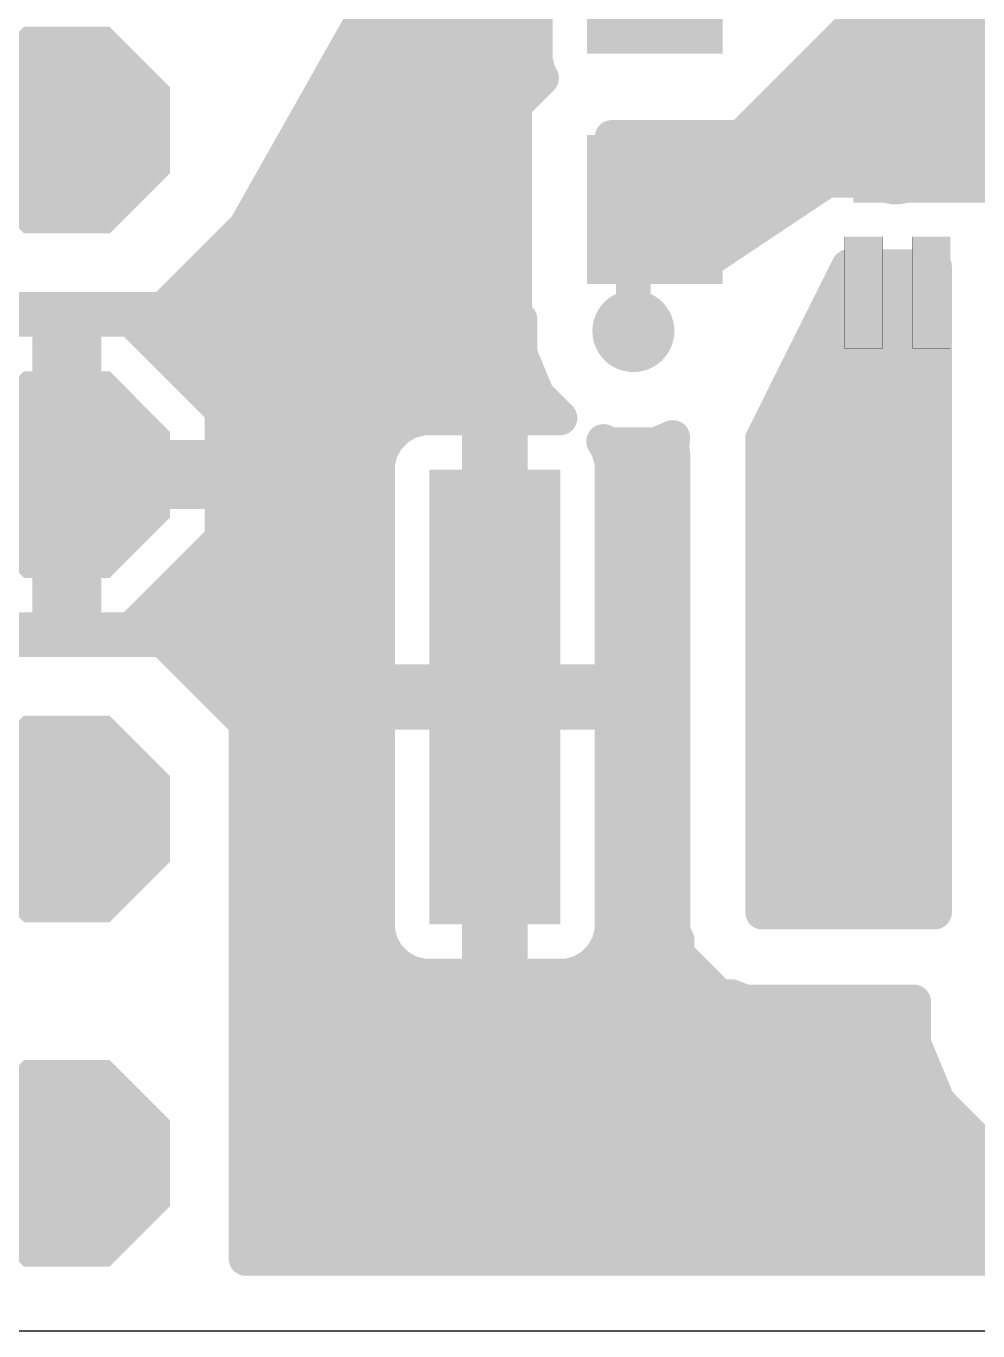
# Model space of a CAD drawing. Extents: x 0 to 81, y 1 to 51.
# Drawn here: x 6 to 13.02, y 1 to 10.62 of the extents above; entities that cross this region are included whole.
import ezdxf

# ---------------------------------------------------------------- set-up
doc = ezdxf.new("R2010")
doc.units = 0
for name, color, linetype in [('1', 22, 'CONTINUOUS'), ('17', 82, 'CONTINUOUS'), ('18', 82, 'CONTINUOUS'), ('20', 7, 'CONTINUOUS')]:
    doc.layers.add(name, color=color, linetype=linetype)

# ---------------------------------------------------------------- blocks, each defined once
blk = doc.blocks.new('RECT')
blk.add_solid([(-0.5, -0.5), (0.5, -0.5), (-0.5, 0.5), (0.5, 0.5)])
blk = doc.blocks.new('OCTAGONP')
at = {"const_width": 0.5}
blk.add_lwpolyline([(-0.25, -0.1036), (-0.25, 0.1036), (-0.1036, 0.25), (0.1036, 0.25), (0.25, 0.1036), (0.25, -0.1036), (0.1036, -0.25), (-0.1036, -0.25), (-0.25, -0.1036), (-0.25, 0.1036)], dxfattribs=at)
blk = doc.blocks.new('RECT132000X44800R1')
at = {"const_width": 0.0014}
blk.add_lwpolyline([(0.4118, -0.1386), (0.4118, 0.1386, 0.4142), (0.4111, 0.1393), (-0.4111, 0.1393, 0.4142), (-0.4118, 0.1386), (-0.4118, -0.1386, 0.4142), (-0.4111, -0.1393), (0.4111, -0.1393, 0.4142)], format="xyb", close=True, dxfattribs=at)
blk.add_solid([(-0.4115, -0.139), (0.4115, -0.139), (-0.4115, 0.139), (0.4115, 0.139)])
blk = doc.blocks.new('ROUNDP')
at = {"const_width": 0.5}
blk.add_lwpolyline([(0, -0.25, 1), (0, 0.25, 1), (0, -0.25)], format="xyb", dxfattribs=at)
blk = doc.blocks.new('ROUNDV')
at = {"const_width": 0.5}
blk.add_lwpolyline([(0, -0.25, 1), (0, 0.25, 1), (0, -0.25)], format="xyb", dxfattribs=at)

msp = doc.modelspace()

# ---------------------------------------------------------------- linework, layer by layer
at = {"layer": '1'}
for points, const_width in [([(7.62, 9.144), (9.8183, 13.0368)], 0.254), ([(9.7567, 10.8467), (9.7567, 10.3696)], 0.254), ([(11.2727, 9.8023), (12.2252, 10.7548)], 0.254), ([(8.4806, 10.668), (9.7567, 10.668)], 0.254), ([(12.1384, 10.668), (20.1626, 10.668)], 0.254), ([(8.3372, 10.414), (9.7567, 10.414)], 0.254), ([(9.7567, 10.3696), (9.7826, 10.2727)], 0.254), ([(11.8844, 10.414), (20.1626, 10.414)], 0.254), ([(9.7826, 10.2727), (9.8023, 10.2387)], 0.254), ([(9.8023, 10.2387), (9.6043, 10.0407)], 0.254), ([(8.1937, 10.16), (9.7236, 10.16)], 0.254), ([(11.6304, 10.16), (20.1626, 10.16)], 0.254), ([(9.6043, 10.0407), (9.6043, 8.4988)], 0.254), ([(8.0503, 9.906), (9.6043, 9.906)], 0.254), ([(11.3764, 9.906), (20.1626, 9.906)], 0.254), ([(10.3201, 8.8498), (10.3201, 9.8023)], 0.254), ([(10.3201, 9.8023), (11.2727, 9.8023)], 0.254), ([(7.9069, 9.652), (9.6043, 9.652)], 0.254), ([(10.3201, 9.652), (20.1626, 9.652)], 0.254), ([(11.9077, 9.4848), (10.9551, 8.8498)], 0.254), ([(14.1302, 9.4848), (11.9077, 9.4848)], 0.254), ([(7.7634, 9.398), (9.6043, 9.398)], 0.254), ([(10.3201, 9.398), (11.7775, 9.398)], 0.254), ([(10.4789, 8.3735), (10.4789, 9.326)], 0.254), ([(7.0104, 8.5344), (7.62, 9.144)], 0.254), ([(7.62, 9.144), (9.6043, 9.144)], 0.254), ([(10.3201, 9.144), (11.3965, 9.144)], 0.254), ([(7.366, 8.89), (9.6043, 8.89)], 0.254), ([(10.3201, 8.89), (11.0155, 8.89)], 0.254), ([(10.9551, 8.8498), (10.3201, 8.8498)], 0.254), ([(11.4314, 7.5798), (12.0664, 8.8498)], 0.254), ([(12.0664, 8.8498), (12.7014, 8.8498)], 0.254), ([(12.7014, 8.8498), (12.7014, 4.0873)], 0.254), ([(7.112, 8.636), (9.6043, 8.636)], 0.254), ([(11.9595, 8.636), (12.7014, 8.636)], 0.254), ([(3.048, 8.5344), (7.0104, 8.5344)], 0.254), ([(6.1722, 8.4582), (5.8258, 8.4582)], 0.254), ([(6.1722, 7.4422), (6.1722, 8.4582)], 0.254), ([(6.7726, 8.4582), (6.4262, 8.4582)], 0.254), ([(6.4262, 8.4582), (6.4262, 7.4422)], 0.254), ([(7.4422, 7.7886), (6.7726, 8.4582)], 0.254), ([(9.6043, 8.4988), (9.6431, 8.46)], 0.254), ([(9.6431, 8.46), (9.6431, 8.2072)], 0.254), ([(6.1722, 8.382), (6.4262, 8.382)], 0.254), ([(6.8488, 8.382), (9.6431, 8.382)], 0.254), ([(11.8325, 8.382), (12.7014, 8.382)], 0.254), ([(9.6431, 8.2072), (9.7703, 7.9001)], 0.254), ([(6.1722, 8.128), (6.4262, 8.128)], 0.254), ([(7.1028, 8.128), (9.6759, 8.128)], 0.254), ([(11.7055, 8.128), (12.7014, 8.128)], 0.254), ([(6.1722, 7.874), (6.4262, 7.874)], 0.254), ([(7.3568, 7.874), (9.7964, 7.874)], 0.254), ([(9.7703, 7.9001), (9.9383, 7.7321)], 0.254), ([(11.5785, 7.874), (12.7014, 7.874)], 0.254), ([(7.4422, 7.4422), (7.4422, 7.7886)], 0.254), ([(8.8269, 7.7062), (8.74, 7.656)], 0.254), ([(8.9238, 7.7321), (8.8269, 7.7062)], 0.254), ([(9.3422, 7.7321), (8.9238, 7.7321)], 0.254), ([(9.3422, 5.7891), (9.3422, 7.7321)], 0.254), ([(9.9383, 7.7321), (9.5709, 7.7321)], 0.254), ([(9.5709, 7.7321), (9.5709, 5.7891)], 0.254), ([(6.1722, 7.62), (6.4262, 7.62)], 0.254), ([(7.4422, 7.62), (8.704, 7.62)], 0.254), ([(8.6691, 7.5851), (8.6189, 7.4982)], 0.254), ([(8.74, 7.656), (8.6691, 7.5851)], 0.254), ([(9.3422, 7.62), (9.5709, 7.62)], 0.254), ([(10.6452, 7.5377), (10.77, 7.5894)], 0.254), ([(10.77, 7.5894), (10.7634, 7.4955)], 0.254), ([(11.4314, 4.0873), (11.4314, 7.5798)], 0.254), ([(11.4515, 7.62), (12.7014, 7.62)], 0.254), ([(8.6189, 7.4982), (8.593, 7.4013)], 0.254), ([(10.2942, 7.4982), (10.2584, 7.5602)], 0.254), ([(10.2584, 7.5602), (10.3126, 7.5377)], 0.254), ([(10.3201, 7.4013), (10.2942, 7.4982)], 0.254), ([(10.3126, 7.5377), (10.6452, 7.5377)], 0.254), ([(10.7634, 7.4955), (10.771, 7.4726)], 0.254), ([(5.1562, 7.4422), (6.1722, 7.4422)], 0.254), ([(6.4262, 7.4422), (6.1722, 7.4422)], 0.254), ([(6.1722, 7.4422), (6.1722, 7.1882)], 0.254), ([(6.4262, 7.1882), (6.4262, 7.4422)], 0.254), ([(6.4262, 7.4422), (7.4422, 7.4422)], 0.254), ([(8.593, 7.4013), (8.593, 5.7891)], 0.254), ([(10.3201, 5.7891), (10.3201, 7.4013)], 0.254), ([(10.771, 7.4726), (10.771, 3.9559)], 0.254), ([(3.8862, 7.366), (6.1722, 7.366)], 0.254), ([(6.4262, 7.366), (8.593, 7.366)], 0.254), ([(9.3422, 7.366), (9.5709, 7.366)], 0.254), ([(10.3201, 7.366), (10.771, 7.366)], 0.254), ([(11.4314, 7.366), (12.7014, 7.366)], 0.254), ([(6.1722, 7.1882), (5.1562, 7.1882)], 0.254), ([(6.1722, 6.1722), (6.1722, 7.1882)], 0.254), ([(6.1722, 7.1882), (6.4262, 7.1882)], 0.254), ([(6.4262, 7.1882), (6.4262, 6.1722)], 0.254), ([(7.4422, 7.1882), (6.4262, 7.1882)], 0.254), ([(7.4422, 6.8418), (7.4422, 7.1882)], 0.254), ([(6.1722, 7.112), (6.4262, 7.112)], 0.254), ([(7.4422, 7.112), (8.593, 7.112)], 0.254), ([(9.3422, 7.112), (9.5709, 7.112)], 0.254), ([(10.3201, 7.112), (10.771, 7.112)], 0.254), ([(11.4314, 7.112), (12.7014, 7.112)], 0.254), ([(6.1722, 6.858), (6.4262, 6.858)], 0.254), ([(6.7726, 6.1722), (7.4422, 6.8418)], 0.254), ([(7.4422, 6.858), (8.593, 6.858)], 0.254), ([(9.3422, 6.858), (9.5709, 6.858)], 0.254), ([(10.3201, 6.858), (10.771, 6.858)], 0.254), ([(11.4314, 6.858), (12.7014, 6.858)], 0.254), ([(6.1722, 6.604), (6.4262, 6.604)], 0.254), ([(7.2044, 6.604), (8.593, 6.604)], 0.254), ([(9.3422, 6.604), (9.5709, 6.604)], 0.254), ([(10.3201, 6.604), (10.771, 6.604)], 0.254), ([(11.4314, 6.604), (12.7014, 6.604)], 0.254), ([(6.1722, 6.35), (6.4262, 6.35)], 0.254), ([(6.9504, 6.35), (8.593, 6.35)], 0.254), ([(9.3422, 6.35), (9.5709, 6.35)], 0.254), ([(10.3201, 6.35), (10.771, 6.35)], 0.254), ([(11.4314, 6.35), (12.7014, 6.35)], 0.254), ([(5.8258, 6.1722), (6.1722, 6.1722)], 0.254), ([(6.4262, 6.1722), (6.7726, 6.1722)], 0.254), ([(7.0104, 6.096), (3.048, 6.096)], 0.254), ([(3.048, 6.096), (8.593, 6.096)], 0.254), ([(7.62, 5.4864), (7.0104, 6.096)], 0.254), ([(9.3422, 6.096), (9.5709, 6.096)], 0.254), ([(10.3201, 6.096), (10.771, 6.096)], 0.254), ([(11.4314, 6.096), (12.7014, 6.096)], 0.254), ([(7.2644, 5.842), (8.593, 5.842)], 0.254), ([(9.3422, 5.842), (9.5709, 5.842)], 0.254), ([(10.3201, 5.842), (10.771, 5.842)], 0.254), ([(11.4314, 5.842), (12.7014, 5.842)], 0.254), ([(8.593, 5.7891), (9.3422, 5.7891)], 0.254), ([(9.5709, 5.7891), (9.3422, 5.7891)], 0.254), ([(9.3422, 5.7891), (9.3422, 5.5604)], 0.254), ([(9.5709, 5.5604), (9.5709, 5.7891)], 0.254), ([(9.5709, 5.7891), (10.3201, 5.7891)], 0.254), ([(7.5184, 5.588), (9.3422, 5.588)], 0.254), ([(9.3422, 5.5604), (8.593, 5.5604)], 0.254), ([(8.593, 5.5604), (8.593, 3.9482)], 0.254), ([(9.3422, 3.6174), (9.3422, 5.5604)], 0.254), ([(9.3422, 5.5604), (9.5709, 5.5604)], 0.254), ([(9.5709, 5.588), (10.771, 5.588)], 0.254), ([(9.5709, 5.5604), (9.5709, 3.6174)], 0.254), ([(10.3201, 5.5604), (9.5709, 5.5604)], 0.254), ([(10.3201, 3.9482), (10.3201, 5.5604)], 0.254), ([(11.4314, 5.588), (12.7014, 5.588)], 0.254), ([(7.62, 1.5334), (7.62, 5.4864)], 0.254), ([(7.62, 5.334), (8.593, 5.334)], 0.254), ([(9.3422, 5.334), (9.5709, 5.334)], 0.254), ([(10.3201, 5.334), (10.771, 5.334)], 0.254), ([(11.4314, 5.334), (12.7014, 5.334)], 0.254), ([(7.62, 5.08), (8.593, 5.08)], 0.254), ([(9.3422, 5.08), (9.5709, 5.08)], 0.254), ([(10.3201, 5.08), (10.771, 5.08)], 0.254), ([(11.4314, 5.08), (12.7014, 5.08)], 0.254), ([(7.62, 4.826), (8.593, 4.826)], 0.254), ([(9.3422, 4.826), (9.5709, 4.826)], 0.254), ([(10.3201, 4.826), (10.771, 4.826)], 0.254), ([(11.4314, 4.826), (12.7014, 4.826)], 0.254), ([(7.62, 4.572), (8.593, 4.572)], 0.254), ([(9.3422, 4.572), (9.5709, 4.572)], 0.254), ([(10.3201, 4.572), (10.771, 4.572)], 0.254), ([(11.4314, 4.572), (12.7014, 4.572)], 0.254), ([(7.62, 4.318), (8.593, 4.318)], 0.254), ([(9.3422, 4.318), (9.5709, 4.318)], 0.254), ([(10.3201, 4.318), (10.771, 4.318)], 0.254), ([(11.4314, 4.318), (12.7014, 4.318)], 0.254), ([(7.62, 4.064), (8.593, 4.064)], 0.254), ([(9.3422, 4.064), (9.5709, 4.064)], 0.254), ([(10.3201, 4.064), (10.771, 4.064)], 0.254), ([(12.7014, 4.0873), (11.4314, 4.0873)], 0.254), ([(8.593, 3.9482), (8.6189, 3.8513)], 0.254), ([(10.2942, 3.8513), (10.3201, 3.9482)], 0.254), ([(10.771, 3.9559), (10.8027, 3.8792)], 0.254), ([(8.6189, 3.8513), (8.6691, 3.7644)], 0.254), ([(10.244, 3.7644), (10.2942, 3.8513)], 0.254), ([(10.8027, 3.8792), (10.8027, 3.7774)], 0.254), ([(7.62, 3.81), (8.6428, 3.81)], 0.254), ([(8.6691, 3.7644), (8.74, 3.6935)], 0.254), ([(9.3422, 3.81), (9.5709, 3.81)], 0.254), ([(10.1731, 3.6935), (10.244, 3.7644)], 0.254), ([(10.2703, 3.81), (10.8027, 3.81)], 0.254), ([(10.8027, 3.7774), (11.1152, 3.4649)], 0.254), ([(8.74, 3.6935), (8.8269, 3.6433)], 0.254), ([(8.8269, 3.6433), (8.9238, 3.6174)], 0.254), ([(9.9893, 3.6174), (10.0862, 3.6433)], 0.254), ([(10.0862, 3.6433), (10.1731, 3.6935)], 0.254), ([(7.62, 3.556), (11.0242, 3.556)], 0.254), ([(8.9238, 3.6174), (9.3422, 3.6174)], 0.254), ([(9.5709, 3.6174), (9.9893, 3.6174)], 0.254), ([(11.1152, 3.4649), (11.2081, 3.4649)], 0.254), ([(11.2081, 3.4649), (11.3, 3.4268)], 0.254), ([(11.3, 3.4268), (12.5476, 3.4268)], 0.254), ([(12.5476, 3.4268), (12.5476, 3.1204)], 0.254), ([(7.62, 3.302), (12.5476, 3.302)], 0.254), ([(12.5476, 3.1204), (12.7255, 2.691)], 0.254), ([(7.62, 3.048), (12.5776, 3.048)], 0.254), ([(7.62, 2.794), (12.6828, 2.794)], 0.254), ([(12.7255, 2.691), (13.0542, 2.3623)], 0.254), ([(3.7592, 2.2352), (6.2992, 2.2352)], 0.8128), ([(7.62, 2.54), (12.8764, 2.54)], 0.254), ([(7.62, 2.286), (13.2383, 2.286)], 0.254), ([(13.0542, 2.3623), (13.4836, 2.1844)], 0.254), ([(7.62, 2.032), (20.8729, 2.032)], 0.254), ([(7.62, 1.778), (20.8742, 1.778)], 0.254), ([(20.8754, 1.5334), (7.62, 1.5334)], 0.254)]:
    msp.add_lwpolyline(points, dxfattribs=dict(at, const_width=const_width))
for points, const_width in [([(8.4806, 10.7315, 1), (8.4806, 10.6045)], 0.127), ([(9.7567, 10.6045, 1), (9.7567, 10.7315)], 0.127), ([(12.1384, 10.7315, 1), (12.1384, 10.6045)], 0.127), ([(8.3372, 10.4775, 1), (8.3372, 10.3505)], 0.127), ([(9.818, 10.386, 1), (9.6953, 10.3532)], 0.127), ([(9.7567, 10.3505, 1), (9.7567, 10.4775)], 0.127), ([(11.8844, 10.4775, 1), (11.8844, 10.3505)], 0.127), ([(9.6932, 10.3696, 1), (9.8201, 10.3696)], 0.127), ([(9.8376, 10.3044, 1), (9.7276, 10.2409)], 0.127), ([(9.7213, 10.2563, 1), (9.844, 10.2891)], 0.127), ([(9.7473, 10.2069, 1), (9.8572, 10.2704)], 0.127), ([(9.8472, 10.1938, 1), (9.7573, 10.2836)], 0.127), ([(8.1937, 10.2235, 1), (8.1937, 10.0965)], 0.127), ([(9.7236, 10.0965, 1), (9.7236, 10.2235)], 0.127), ([(11.6304, 10.2235, 1), (11.6304, 10.0965)], 0.127), ([(9.5593, 10.0856, 1), (9.6492, 9.9958)], 0.127), ([(9.6677, 10.0407, 1), (9.5408, 10.0407)], 0.127), ([(8.0503, 9.9695, 1), (8.0503, 9.8425)], 0.127), ([(9.6043, 9.8425, 1), (9.6043, 9.9695)], 0.127), ([(11.3764, 9.9695, 1), (11.3764, 9.8425)], 0.127), ([(10.3201, 9.8658, 1), (10.3201, 9.7388)], 0.127), ([(10.3836, 9.8023, 1), (10.2567, 9.8023)], 0.127), ([(11.2727, 9.7388, 1), (11.2727, 9.8658)], 0.127), ([(11.2277, 9.8472, 1), (11.3176, 9.7573)], 0.127), ([(7.9069, 9.7155, 1), (7.9069, 9.5885)], 0.127), ([(9.6043, 9.5885, 1), (9.6043, 9.7155)], 0.127), ([(10.3201, 9.7155, 1), (10.3201, 9.5885)], 0.127), ([(11.9077, 9.5482, 1), (11.9077, 9.4213)], 0.127), ([(11.9429, 9.4319, 1), (11.8724, 9.5376)], 0.127), ([(7.7634, 9.4615, 1), (7.7634, 9.3345)], 0.127), ([(9.6043, 9.3345, 1), (9.6043, 9.4615)], 0.127), ([(10.3201, 9.4615, 1), (10.3201, 9.3345)], 0.127), ([(10.5424, 9.326, 1), (10.4154, 9.326)], 0.127), ([(11.7775, 9.3345, 1), (11.7775, 9.4615)], 0.127), ([(7.62, 9.2075, 1), (7.62, 9.0805)], 0.127), ([(7.5647, 9.1752, 1), (7.6753, 9.1128)], 0.127), ([(7.6649, 9.0991, 1), (7.5751, 9.1889)], 0.127), ([(9.6043, 9.0805, 1), (9.6043, 9.2075)], 0.127), ([(10.3201, 9.2075, 1), (10.3201, 9.0805)], 0.127), ([(11.3965, 9.0805, 1), (11.3965, 9.2075)], 0.127), ([(7.366, 8.9535, 1), (7.366, 8.8265)], 0.127), ([(9.6043, 8.8265, 1), (9.6043, 8.9535)], 0.127), ([(10.3201, 8.9535, 1), (10.3201, 8.8265)], 0.127), ([(10.3201, 8.9132, 1), (10.3201, 8.7863)], 0.127), ([(10.9199, 8.9026, 1), (10.9904, 8.7969)], 0.127), ([(10.9551, 8.7863, 1), (10.9551, 8.9132)], 0.127), ([(11.0155, 8.8265, 1), (11.0155, 8.9535)], 0.127), ([(12.0664, 8.9132, 1), (12.0664, 8.7863)], 0.127), ([(12.1232, 8.8214, 1), (12.0096, 8.8781)], 0.127), ([(12.7649, 8.8498, 1), (12.6379, 8.8498)], 0.127), ([(12.7014, 8.7863, 1), (12.7014, 8.9132)], 0.127), ([(10.2567, 8.8498, 1), (10.3836, 8.8498)], 0.127), ([(7.112, 8.6995, 1), (7.112, 8.5725)], 0.127), ([(9.6043, 8.5725, 1), (9.6043, 8.6995)], 0.127), ([(11.9595, 8.6995, 1), (11.9595, 8.5725)], 0.127), ([(12.7014, 8.5725, 1), (12.7014, 8.6995)], 0.127), ([(7.0104, 8.4709, 1), (7.0104, 8.5979)], 0.127), ([(6.2357, 8.4582, 1), (6.1087, 8.4582)], 0.127), ([(6.1722, 8.3947, 1), (6.1722, 8.5217)], 0.127), ([(6.4262, 8.5217, 1), (6.4262, 8.3947)], 0.127), ([(6.4897, 8.4582, 1), (6.3627, 8.4582)], 0.127), ([(6.8175, 8.5031, 1), (6.7277, 8.4133)], 0.127), ([(6.7726, 8.3947, 1), (6.7726, 8.5217)], 0.127), ([(6.9655, 8.5793, 1), (7.0553, 8.4895)], 0.127), ([(9.6491, 8.5437, 1), (9.5594, 8.4539)], 0.127), ([(9.7066, 8.46, 1), (9.5796, 8.46)], 0.127), ([(9.5982, 8.4151, 1), (9.688, 8.5049)], 0.127), ([(6.1722, 8.4455, 1), (6.1722, 8.3185)], 0.127), ([(6.4262, 8.3185, 1), (6.4262, 8.4455)], 0.127), ([(6.8488, 8.4455, 1), (6.8488, 8.3185)], 0.127), ([(9.5408, 8.4988, 1), (9.6677, 8.4988)], 0.127), ([(9.6431, 8.3185, 1), (9.6431, 8.4455)], 0.127), ([(11.8325, 8.4455, 1), (11.8325, 8.3185)], 0.127), ([(12.7014, 8.3185, 1), (12.7014, 8.4455)], 0.127), ([(10.4154, 8.3735, 1), (10.5424, 8.3735)], 0.127), ([(9.7018, 8.2315, 1), (9.5844, 8.1829)], 0.127), ([(6.1722, 8.1915, 1), (6.1722, 8.0645)], 0.127), ([(6.4262, 8.0645, 1), (6.4262, 8.1915)], 0.127), ([(7.1028, 8.1915, 1), (7.1028, 8.0645)], 0.127), ([(9.5796, 8.2072, 1), (9.7066, 8.2072)], 0.127), ([(9.6759, 8.0645, 1), (9.6759, 8.1915)], 0.127), ([(11.7055, 8.1915, 1), (11.7055, 8.0645)], 0.127), ([(12.7014, 8.0645, 1), (12.7014, 8.1915)], 0.127), ([(6.1722, 7.9375, 1), (6.1722, 7.8105)], 0.127), ([(6.4262, 7.8105, 1), (6.4262, 7.9375)], 0.127), ([(7.3568, 7.9375, 1), (7.3568, 7.8105)], 0.127), ([(9.8152, 7.945, 1), (9.7254, 7.8552)], 0.127), ([(9.7117, 7.8758, 1), (9.829, 7.9244)], 0.127), ([(9.7964, 7.8105, 1), (9.7964, 7.9375)], 0.127), ([(11.5785, 7.9375, 1), (11.5785, 7.8105)], 0.127), ([(12.7014, 7.8105, 1), (12.7014, 7.9375)], 0.127), ([(7.5057, 7.7886, 1), (7.3787, 7.7886)], 0.127), ([(7.3973, 7.7437, 1), (7.4871, 7.8335)], 0.127), ([(8.8105, 7.7675, 1), (8.8433, 7.6448)], 0.127), ([(8.8586, 7.6512, 1), (8.7951, 7.7612)], 0.127), ([(8.9238, 7.7956, 1), (8.9238, 7.6686)], 0.127), ([(8.9402, 7.6708, 1), (8.9074, 7.7935)], 0.127), ([(9.4057, 7.7321, 1), (9.2787, 7.7321)], 0.127), ([(9.3422, 7.6686, 1), (9.3422, 7.7956)], 0.127), ([(9.5709, 7.7956, 1), (9.5709, 7.6686)], 0.127), ([(9.6343, 7.7321, 1), (9.5074, 7.7321)], 0.127), ([(9.8934, 7.6872, 1), (9.9832, 7.777)], 0.127), ([(9.9383, 7.6686, 1), (9.9383, 7.7956)], 0.127), ([(6.1722, 7.6835, 1), (6.1722, 7.5565)], 0.127), ([(6.4262, 7.5565, 1), (6.4262, 7.6835)], 0.127), ([(7.4422, 7.6835, 1), (7.4422, 7.5565)], 0.127), ([(8.7241, 7.5533, 1), (8.6141, 7.6168)], 0.127), ([(8.7083, 7.711, 1), (8.7718, 7.601)], 0.127), ([(8.7849, 7.6111, 1), (8.6951, 7.7009)], 0.127), ([(8.704, 7.5565, 1), (8.704, 7.6835)], 0.127), ([(9.3422, 7.6835, 1), (9.3422, 7.5565)], 0.127), ([(9.5709, 7.5565, 1), (9.5709, 7.6835)], 0.127), ([(10.8334, 7.5849, 1), (10.7067, 7.5939)], 0.127), ([(10.7943, 7.5308, 1), (10.7457, 7.6481)], 0.127), ([(11.4949, 7.5798, 1), (11.3679, 7.5798)], 0.127), ([(11.4515, 7.6835, 1), (11.4515, 7.5565)], 0.127), ([(12.7014, 7.5565, 1), (12.7014, 7.6835)], 0.127), ([(8.6803, 7.4818, 1), (8.5576, 7.5146)], 0.127), ([(8.6242, 7.63, 1), (8.714, 7.5402)], 0.127), ([(10.3134, 7.5919, 1), (10.2034, 7.5284)], 0.127), ([(10.2827, 7.6188, 1), (10.2341, 7.5015)], 0.127), ([(10.3555, 7.5146, 1), (10.2328, 7.4818)], 0.127), ([(10.3126, 7.6012, 1), (10.3126, 7.4742)], 0.127), ([(10.2883, 7.479, 1), (10.3369, 7.5964)], 0.127), ([(10.6208, 7.5964, 1), (10.6695, 7.479)], 0.127), ([(10.6452, 7.4742, 1), (10.6452, 7.6012)], 0.127), ([(10.8236, 7.5156, 1), (10.7031, 7.4755)], 0.127), ([(11.3746, 7.6081, 1), (11.4882, 7.5514)], 0.127), ([(6.1722, 7.5057, 1), (6.1722, 7.3787)], 0.127), ([(6.2357, 7.4422, 1), (6.1087, 7.4422)], 0.127), ([(6.1087, 7.4422, 1), (6.2357, 7.4422)], 0.127), ([(6.1722, 7.3787, 1), (6.1722, 7.5057)], 0.127), ([(6.4897, 7.4422, 1), (6.3627, 7.4422)], 0.127), ([(6.4262, 7.5057, 1), (6.4262, 7.3787)], 0.127), ([(6.3627, 7.4422, 1), (6.4897, 7.4422)], 0.127), ([(6.4262, 7.3787, 1), (6.4262, 7.5057)], 0.127), ([(7.3787, 7.4422, 1), (7.5057, 7.4422)], 0.127), ([(7.4422, 7.3787, 1), (7.4422, 7.5057)], 0.127), ([(8.6564, 7.4013, 1), (8.5295, 7.4013)], 0.127), ([(8.5639, 7.53, 1), (8.6739, 7.4665)], 0.127), ([(10.2392, 7.4665, 1), (10.3492, 7.53)], 0.127), ([(10.3836, 7.4013, 1), (10.2566, 7.4013)], 0.127), ([(10.7, 7.5, 1), (10.8267, 7.491)], 0.127), ([(10.8345, 7.4726, 1), (10.7075, 7.4726)], 0.127), ([(10.7108, 7.4525, 1), (10.8312, 7.4927)], 0.127), ([(6.1722, 7.3025, 1), (6.1722, 7.4295)], 0.127), ([(6.4262, 7.4295, 1), (6.4262, 7.3025)], 0.127), ([(8.5316, 7.4177, 1), (8.6543, 7.3849)], 0.127), ([(8.593, 7.3025, 1), (8.593, 7.4295)], 0.127), ([(9.3422, 7.4295, 1), (9.3422, 7.3025)], 0.127), ([(9.5709, 7.3025, 1), (9.5709, 7.4295)], 0.127), ([(10.3201, 7.4295, 1), (10.3201, 7.3025)], 0.127), ([(10.2588, 7.3849, 1), (10.3815, 7.4177)], 0.127), ([(10.771, 7.3025, 1), (10.771, 7.4295)], 0.127), ([(11.4314, 7.4295, 1), (11.4314, 7.3025)], 0.127), ([(12.7014, 7.3025, 1), (12.7014, 7.4295)], 0.127), ([(6.2357, 7.1882, 1), (6.1087, 7.1882)], 0.127), ([(6.1722, 7.2517, 1), (6.1722, 7.1247)], 0.127), ([(6.1722, 7.1247, 1), (6.1722, 7.2517)], 0.127), ([(6.4897, 7.1882, 1), (6.3627, 7.1882)], 0.127), ([(6.4262, 7.2517, 1), (6.4262, 7.1247)], 0.127), ([(6.4262, 7.1247, 1), (6.4262, 7.2517)], 0.127), ([(7.5057, 7.1882, 1), (7.3787, 7.1882)], 0.127), ([(7.4422, 7.1247, 1), (7.4422, 7.2517)], 0.127), ([(6.1087, 7.1882, 1), (6.2357, 7.1882)], 0.127), ([(6.1722, 7.1755, 1), (6.1722, 7.0485)], 0.127), ([(6.3627, 7.1882, 1), (6.4897, 7.1882)], 0.127), ([(6.4262, 7.0485, 1), (6.4262, 7.1755)], 0.127), ([(7.4422, 7.1755, 1), (7.4422, 7.0485)], 0.127), ([(8.593, 7.0485, 1), (8.593, 7.1755)], 0.127), ([(9.3422, 7.1755, 1), (9.3422, 7.0485)], 0.127), ([(9.5709, 7.0485, 1), (9.5709, 7.1755)], 0.127), ([(10.3201, 7.1755, 1), (10.3201, 7.0485)], 0.127), ([(10.771, 7.0485, 1), (10.771, 7.1755)], 0.127), ([(11.4314, 7.1755, 1), (11.4314, 7.0485)], 0.127), ([(12.7014, 7.0485, 1), (12.7014, 7.1755)], 0.127), ([(6.1722, 6.9215, 1), (6.1722, 6.7945)], 0.127), ([(6.4262, 6.7945, 1), (6.4262, 6.9215)], 0.127), ([(7.4422, 6.9215, 1), (7.4422, 6.7945)], 0.127), ([(7.4871, 6.7969, 1), (7.3973, 6.8867)], 0.127), ([(8.593, 6.7945, 1), (8.593, 6.9215)], 0.127), ([(9.3422, 6.9215, 1), (9.3422, 6.7945)], 0.127), ([(9.5709, 6.7945, 1), (9.5709, 6.9215)], 0.127), ([(10.3201, 6.9215, 1), (10.3201, 6.7945)], 0.127), ([(10.771, 6.7945, 1), (10.771, 6.9215)], 0.127), ([(11.4314, 6.9215, 1), (11.4314, 6.7945)], 0.127), ([(12.7014, 6.7945, 1), (12.7014, 6.9215)], 0.127), ([(7.3787, 6.8418, 1), (7.5057, 6.8418)], 0.127), ([(6.1722, 6.6675, 1), (6.1722, 6.5405)], 0.127), ([(6.4262, 6.5405, 1), (6.4262, 6.6675)], 0.127), ([(7.2044, 6.6675, 1), (7.2044, 6.5405)], 0.127), ([(8.593, 6.5405, 1), (8.593, 6.6675)], 0.127), ([(9.3422, 6.6675, 1), (9.3422, 6.5405)], 0.127), ([(9.5709, 6.5405, 1), (9.5709, 6.6675)], 0.127), ([(10.3201, 6.6675, 1), (10.3201, 6.5405)], 0.127), ([(10.771, 6.5405, 1), (10.771, 6.6675)], 0.127), ([(11.4314, 6.6675, 1), (11.4314, 6.5405)], 0.127), ([(12.7014, 6.5405, 1), (12.7014, 6.6675)], 0.127), ([(6.1722, 6.4135, 1), (6.1722, 6.2865)], 0.127), ([(6.4262, 6.2865, 1), (6.4262, 6.4135)], 0.127), ([(6.9504, 6.4135, 1), (6.9504, 6.2865)], 0.127), ([(8.593, 6.2865, 1), (8.593, 6.4135)], 0.127), ([(9.3422, 6.4135, 1), (9.3422, 6.2865)], 0.127), ([(9.5709, 6.2865, 1), (9.5709, 6.4135)], 0.127), ([(10.3201, 6.4135, 1), (10.3201, 6.2865)], 0.127), ([(10.771, 6.2865, 1), (10.771, 6.4135)], 0.127), ([(11.4314, 6.4135, 1), (11.4314, 6.2865)], 0.127), ([(12.7014, 6.2865, 1), (12.7014, 6.4135)], 0.127), ([(6.1722, 6.1087, 1), (6.1722, 6.2357)], 0.127), ([(6.4262, 6.2357, 1), (6.4262, 6.1087)], 0.127), ([(6.7277, 6.2171, 1), (6.8175, 6.1273)], 0.127), ([(6.7726, 6.1087, 1), (6.7726, 6.2357)], 0.127), ([(6.1087, 6.1722, 1), (6.2357, 6.1722)], 0.127), ([(6.3627, 6.1722, 1), (6.4897, 6.1722)], 0.127), ([(7.0553, 6.1409, 1), (6.9655, 6.0511)], 0.127), ([(7.0104, 6.0325, 1), (7.0104, 6.1595)], 0.127), ([(8.593, 6.0325, 1), (8.593, 6.1595)], 0.127), ([(9.3422, 6.1595, 1), (9.3422, 6.0325)], 0.127), ([(9.5709, 6.0325, 1), (9.5709, 6.1595)], 0.127), ([(10.3201, 6.1595, 1), (10.3201, 6.0325)], 0.127), ([(10.771, 6.0325, 1), (10.771, 6.1595)], 0.127), ([(11.4314, 6.1595, 1), (11.4314, 6.0325)], 0.127), ([(12.7014, 6.0325, 1), (12.7014, 6.1595)], 0.127), ([(7.2644, 5.9055, 1), (7.2644, 5.7785)], 0.127), ([(8.593, 5.7785, 1), (8.593, 5.9055)], 0.127), ([(9.3422, 5.9055, 1), (9.3422, 5.7785)], 0.127), ([(9.5709, 5.7785, 1), (9.5709, 5.9055)], 0.127), ([(10.3201, 5.9055, 1), (10.3201, 5.7785)], 0.127), ([(10.771, 5.7785, 1), (10.771, 5.9055)], 0.127), ([(11.4314, 5.9055, 1), (11.4314, 5.7785)], 0.127), ([(12.7014, 5.7785, 1), (12.7014, 5.9055)], 0.127), ([(8.593, 5.8526, 1), (8.593, 5.7256)], 0.127), ([(9.3422, 5.8526, 1), (9.3422, 5.7256)], 0.127), ([(9.4057, 5.7891, 1), (9.2787, 5.7891)], 0.127), ([(9.3422, 5.7256, 1), (9.3422, 5.8526)], 0.127), ([(9.6344, 5.7891, 1), (9.5074, 5.7891)], 0.127), ([(9.5709, 5.8526, 1), (9.5709, 5.7256)], 0.127), ([(9.5709, 5.7256, 1), (9.5709, 5.8526)], 0.127), ([(10.3201, 5.7256, 1), (10.3201, 5.8526)], 0.127), ([(8.5295, 5.7891, 1), (8.6564, 5.7891)], 0.127), ([(9.2787, 5.7891, 1), (9.4057, 5.7891)], 0.127), ([(9.5074, 5.7891, 1), (9.6343, 5.7891)], 0.127), ([(10.2566, 5.7891, 1), (10.3836, 5.7891)], 0.127), ([(7.5184, 5.6515, 1), (7.5184, 5.5245)], 0.127), ([(8.593, 5.6239, 1), (8.593, 5.4969)], 0.127), ([(8.6564, 5.5604, 1), (8.5295, 5.5604)], 0.127), ([(9.4057, 5.5604, 1), (9.2787, 5.5604)], 0.127), ([(9.3422, 5.6239, 1), (9.3422, 5.4969)], 0.127), ([(9.3422, 5.5245, 1), (9.3422, 5.6515)], 0.127), ([(9.3422, 5.4969, 1), (9.3422, 5.6239)], 0.127), ([(9.5709, 5.6515, 1), (9.5709, 5.5245)], 0.127), ([(9.5709, 5.6239, 1), (9.5709, 5.4969)], 0.127), ([(9.6343, 5.5604, 1), (9.5074, 5.5604)], 0.127), ([(9.5709, 5.4969, 1), (9.5709, 5.6239)], 0.127), ([(10.3836, 5.5604, 1), (10.2566, 5.5604)], 0.127), ([(10.3201, 5.4969, 1), (10.3201, 5.6239)], 0.127), ([(10.771, 5.5245, 1), (10.771, 5.6515)], 0.127), ([(11.4314, 5.6515, 1), (11.4314, 5.5245)], 0.127), ([(12.7014, 5.5245, 1), (12.7014, 5.6515)], 0.127), ([(7.6835, 5.4864, 1), (7.5565, 5.4864)], 0.127), ([(7.5751, 5.4415, 1), (7.6649, 5.5313)], 0.127), ([(9.2787, 5.5604, 1), (9.4057, 5.5604)], 0.127), ([(9.5074, 5.5604, 1), (9.6344, 5.5604)], 0.127), ([(7.62, 5.3975, 1), (7.62, 5.2705)], 0.127), ([(8.593, 5.2705, 1), (8.593, 5.3975)], 0.127), ([(9.3422, 5.3975, 1), (9.3422, 5.2705)], 0.127), ([(9.5709, 5.2705, 1), (9.5709, 5.3975)], 0.127), ([(10.3201, 5.3975, 1), (10.3201, 5.2705)], 0.127), ([(10.771, 5.2705, 1), (10.771, 5.3975)], 0.127), ([(11.4314, 5.3975, 1), (11.4314, 5.2705)], 0.127), ([(12.7014, 5.2705, 1), (12.7014, 5.3975)], 0.127), ([(7.62, 5.1435, 1), (7.62, 5.0165)], 0.127), ([(8.593, 5.0165, 1), (8.593, 5.1435)], 0.127), ([(9.3422, 5.1435, 1), (9.3422, 5.0165)], 0.127), ([(9.5709, 5.0165, 1), (9.5709, 5.1435)], 0.127), ([(10.3201, 5.1435, 1), (10.3201, 5.0165)], 0.127), ([(10.771, 5.0165, 1), (10.771, 5.1435)], 0.127), ([(11.4314, 5.1435, 1), (11.4314, 5.0165)], 0.127), ([(12.7014, 5.0165, 1), (12.7014, 5.1435)], 0.127), ([(7.62, 4.8895, 1), (7.62, 4.7625)], 0.127), ([(8.593, 4.7625, 1), (8.593, 4.8895)], 0.127), ([(9.3422, 4.8895, 1), (9.3422, 4.7625)], 0.127), ([(9.5709, 4.7625, 1), (9.5709, 4.8895)], 0.127), ([(10.3201, 4.8895, 1), (10.3201, 4.7625)], 0.127), ([(10.771, 4.7625, 1), (10.771, 4.8895)], 0.127), ([(11.4314, 4.8895, 1), (11.4314, 4.7625)], 0.127), ([(12.7014, 4.7625, 1), (12.7014, 4.8895)], 0.127), ([(7.62, 4.6355, 1), (7.62, 4.5085)], 0.127), ([(8.593, 4.5085, 1), (8.593, 4.6355)], 0.127), ([(9.3422, 4.6355, 1), (9.3422, 4.5085)], 0.127), ([(9.5709, 4.5085, 1), (9.5709, 4.6355)], 0.127), ([(10.3201, 4.6355, 1), (10.3201, 4.5085)], 0.127), ([(10.771, 4.5085, 1), (10.771, 4.6355)], 0.127), ([(11.4314, 4.6355, 1), (11.4314, 4.5085)], 0.127), ([(12.7014, 4.5085, 1), (12.7014, 4.6355)], 0.127), ([(7.62, 4.3815, 1), (7.62, 4.2545)], 0.127), ([(8.593, 4.2545, 1), (8.593, 4.3815)], 0.127), ([(9.3422, 4.3815, 1), (9.3422, 4.2545)], 0.127), ([(9.5709, 4.2545, 1), (9.5709, 4.3815)], 0.127), ([(10.3201, 4.3815, 1), (10.3201, 4.2545)], 0.127), ([(10.771, 4.2545, 1), (10.771, 4.3815)], 0.127), ([(11.4314, 4.3815, 1), (11.4314, 4.2545)], 0.127), ([(12.7014, 4.2545, 1), (12.7014, 4.3815)], 0.127), ([(7.62, 4.1275, 1), (7.62, 4.0005)], 0.127), ([(8.593, 4.0005, 1), (8.593, 4.1275)], 0.127), ([(9.3422, 4.1275, 1), (9.3422, 4.0005)], 0.127), ([(9.5709, 4.0005, 1), (9.5709, 4.1275)], 0.127), ([(10.3201, 4.1275, 1), (10.3201, 4.0005)], 0.127), ([(10.771, 4.0005, 1), (10.771, 4.1275)], 0.127), ([(11.4314, 4.1508, 1), (11.4314, 4.0237)], 0.127), ([(11.3679, 4.0873, 1), (11.4949, 4.0873)], 0.127), ([(12.6379, 4.0873, 1), (12.7649, 4.0873)], 0.127), ([(12.7014, 4.0237, 1), (12.7014, 4.1508)], 0.127), ([(8.6543, 3.9646, 1), (8.5316, 3.9318)], 0.127), ([(10.3815, 3.9318, 1), (10.2588, 3.9646)], 0.127), ([(10.8297, 3.9802, 1), (10.7123, 3.9316)], 0.127), ([(8.5295, 3.9482, 1), (8.6564, 3.9482)], 0.127), ([(8.6739, 3.883, 1), (8.5639, 3.8195)], 0.127), ([(10.3492, 3.8195, 1), (10.2392, 3.883)], 0.127), ([(10.2566, 3.9482, 1), (10.3836, 3.9482)], 0.127), ([(10.7075, 3.9559, 1), (10.8345, 3.9559)], 0.127), ([(10.8662, 3.8792, 1), (10.7393, 3.8792)], 0.127), ([(10.7441, 3.8549, 1), (10.8614, 3.9035)], 0.127), ([(7.62, 3.8735, 1), (7.62, 3.7465)], 0.127), ([(8.5576, 3.8349, 1), (8.6803, 3.8677)], 0.127), ([(8.714, 3.8093, 1), (8.6242, 3.7195)], 0.127), ([(8.6141, 3.7327, 1), (8.7241, 3.7962)], 0.127), ([(8.6428, 3.7465, 1), (8.6428, 3.8735)], 0.127), ([(9.3422, 3.8735, 1), (9.3422, 3.7465)], 0.127), ([(9.5709, 3.7465, 1), (9.5709, 3.8735)], 0.127), ([(10.189, 3.7962, 1), (10.299, 3.7327)], 0.127), ([(10.2889, 3.7195, 1), (10.1991, 3.8093)], 0.127), ([(10.2703, 3.8735, 1), (10.2703, 3.7465)], 0.127), ([(10.2328, 3.8677, 1), (10.3555, 3.8349)], 0.127), ([(10.8477, 3.8223, 1), (10.7578, 3.7325)], 0.127), ([(10.8027, 3.7465, 1), (10.8027, 3.8735)], 0.127), ([(8.7718, 3.7485, 1), (8.7083, 3.6385)], 0.127), ([(8.6951, 3.6486, 1), (8.7849, 3.7384)], 0.127), ([(8.8433, 3.7047, 1), (8.8105, 3.582)], 0.127), ([(8.7951, 3.5883, 1), (8.8586, 3.6983)], 0.127), ([(10.0545, 3.6983, 1), (10.118, 3.5883)], 0.127), ([(10.1026, 3.582, 1), (10.0698, 3.7047)], 0.127), ([(10.1282, 3.7384, 1), (10.218, 3.6486)], 0.127), ([(10.2048, 3.6385, 1), (10.1413, 3.7485)], 0.127), ([(10.7393, 3.7774, 1), (10.8662, 3.7774)], 0.127), ([(7.62, 3.6195, 1), (7.62, 3.4925)], 0.127), ([(8.9238, 3.6808, 1), (8.9238, 3.5539)], 0.127), ([(8.9074, 3.556, 1), (8.9402, 3.6787)], 0.127), ([(9.2787, 3.6174, 1), (9.4057, 3.6174)], 0.127), ([(9.3422, 3.5539, 1), (9.3422, 3.6808)], 0.127), ([(9.5074, 3.6174, 1), (9.6343, 3.6174)], 0.127), ([(9.5709, 3.6808, 1), (9.5709, 3.5539)], 0.127), ([(9.9729, 3.6787, 1), (10.0057, 3.556)], 0.127), ([(9.9893, 3.5539, 1), (9.9893, 3.6808)], 0.127), ([(11.0242, 3.4925, 1), (11.0242, 3.6195)], 0.127), ([(11.1152, 3.5284, 1), (11.1152, 3.4015)], 0.127), ([(11.0703, 3.42, 1), (11.1601, 3.5099)], 0.127), ([(11.2324, 3.5236, 1), (11.1838, 3.4063)], 0.127), ([(11.2081, 3.4015, 1), (11.2081, 3.5284)], 0.127), ([(11.3, 3.4903, 1), (11.3, 3.3634)], 0.127), ([(11.2757, 3.3682, 1), (11.3243, 3.4855)], 0.127), ([(12.6111, 3.4268, 1), (12.4841, 3.4268)], 0.127), ([(12.5476, 3.3634, 1), (12.5476, 3.4903)], 0.127), ([(7.62, 3.3655, 1), (7.62, 3.2385)], 0.127), ([(12.5476, 3.2385, 1), (12.5476, 3.3655)], 0.127), ([(12.6063, 3.1447, 1), (12.4889, 3.0961)], 0.127), ([(12.4841, 3.1204, 1), (12.6111, 3.1204)], 0.127), ([(7.62, 3.1115, 1), (7.62, 2.9845)], 0.127), ([(12.5776, 2.9845, 1), (12.5776, 3.1115)], 0.127), ([(7.62, 2.8575, 1), (7.62, 2.7305)], 0.127), ([(12.6828, 2.7305, 1), (12.6828, 2.8575)], 0.127), ([(12.7704, 2.7359, 1), (12.6806, 2.6461)], 0.127), ([(12.6668, 2.6667, 1), (12.7841, 2.7153)], 0.127), ([(6.2992, 2.032, 1), (6.2992, 2.4384)], 0.4064), ([(7.62, 2.6035, 1), (7.62, 2.4765)], 0.127), ([(12.8764, 2.4765, 1), (12.8764, 2.6035)], 0.127), ([(7.62, 2.3495, 1), (7.62, 2.2225)], 0.127), ([(13.0785, 2.4209, 1), (13.0299, 2.3036)], 0.127), ([(13.0093, 2.3174, 1), (13.0991, 2.4072)], 0.127), ([(7.62, 2.0955, 1), (7.62, 1.9685)], 0.127), ([(7.62, 1.8415, 1), (7.62, 1.7145)], 0.127), ([(7.62, 1.5969, 1), (7.62, 1.4699)], 0.127), ([(7.5565, 1.5334, 1), (7.6835, 1.5334)], 0.127)]:
    msp.add_lwpolyline(points, format="xyb", dxfattribs=dict(at, const_width=const_width))
at = {"layer": '20'}
msp.add_line((0, 1), (81, 1), dxfattribs=at)

# ---------------------------------------------------------------- block references
at = {"layer": '1', "xscale": 1.1, "rotation": 270}
for p in [(10.6377, 10.9698), (10.6377, 9.2698)]:
    msp.add_blockref('RECT', p, dxfattribs=at)
at = {"layer": '1', "xscale": 1.6, "yscale": 2.15, "rotation": 90}
msp.add_blockref('RECT', (13.1776, 10.1197), dxfattribs=at)
at = {"layer": '1', "rotation": 90}
for p in [(12.1776, 8.6573), (12.6776, 8.6573)]:
    msp.add_blockref('RECT132000X44800R1', p, dxfattribs=at)
at = {"layer": '1', "xscale": 0.9652, "yscale": 3.3528}
for p in [(9.4566, 5.6748), (11.8188, 5.6748)]:
    msp.add_blockref('RECT', p, dxfattribs=at)
at = {"layer": '17'}
for p, xscale, yscale in [((12.4157, 10.6278), 0.6048, 0.6048), ((13.1776, 10.1197), 0.6096, 0.6096), ((12.4157, 9.6118), 0.6096, 0.6096)]:
    msp.add_blockref('ROUNDP', p, dxfattribs=dict(at, xscale=xscale, yscale=yscale))
at = {"layer": '17', "xscale": 1.524, "yscale": 1.524, "rotation": 270}
for p in [(6.2992, 9.8552), (6.2992, 7.3152), (6.2992, 4.7752), (6.2992, 2.2352)]:
    msp.add_blockref('OCTAGONP', p, dxfattribs=at)
at = {"layer": '18', "xscale": 0.6048, "yscale": 0.6048}
msp.add_blockref('ROUNDV', (10.4789, 8.3735), dxfattribs=at)

doc.saveas('drawing.dxf')
